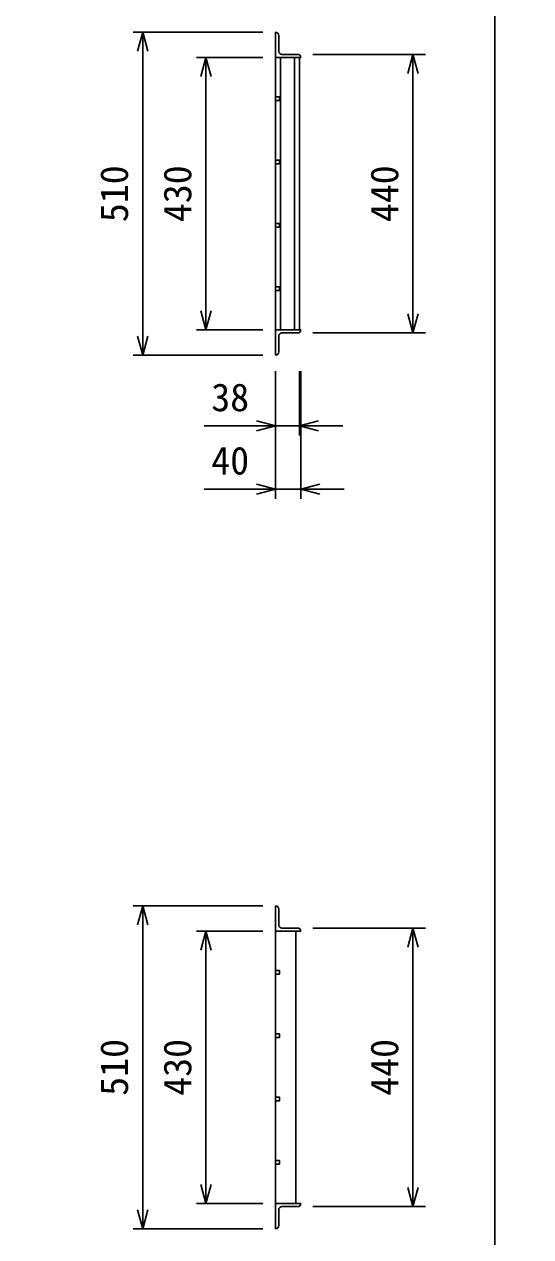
# Model space of a CAD drawing. Units: millimetres, scale not verified. Extents: x -25200 to 25200, y -8910 to 8910.
# Drawn here: x -5860 to -5060, y -5448 to -3532 of the extents above; entities that cross this region are included whole.
import ezdxf
from ezdxf.enums import TextEntityAlignment as Align

# ---------------------------------------------------------------- set-up
doc = ezdxf.new("R2010")
doc.units = ezdxf.units.MM
doc.header["$LTSCALE"] = 30
for name, color, linetype, lineweight in [('0-0_DIM', 7, 'Continuous', 25), ('0-2_HATCH', 6, 'Continuous', 25), ('0-6_TXT', 7, 'Continuous', 25)]:
    doc.layers.add(name, color=color, linetype=linetype, lineweight=lineweight)
doc.styles.add('ＭＳ ゴシック', font='')
doc.styles.get('ＭＳ ゴシック').set_extended_font_data('MS Gothic')

msp = doc.modelspace()

# ---------------------------------------------------------------- linework, layer by layer
at = {"layer": '0-0_DIM'}
for p, q in [((-5483.18, -3545.01), (-5688.18, -3545.01)), ((-5673.18, -3545.01), (-5673.18, -4055.01)), ((-5226.1, -3580.01), (-5404.18, -3580.01)), ((-5246.1, -3580.01), (-5246.1, -4020.01)), ((-5483.18, -3585.01), (-5588.18, -3585.01)), ((-5573.18, -3585.01), (-5573.18, -4015.01)), ((-5483.18, -4015.01), (-5588.18, -4015.01)), ((-5226.1, -4020.01), (-5404.18, -4020.01)), ((-5483.18, -4055.01), (-5688.18, -4055.01)), ((-5463.18, -4080.23), (-5463.18, -4281.82)), ((-5425.18, -4080.23), (-5425.18, -4181.82)), ((-5423.18, -4080.23), (-5423.18, -4281.82)), ((-5575.79, -4166.82), (-5463.18, -4166.82)), ((-5425.18, -4166.82), (-5463.18, -4166.82)), ((-5425.18, -4166.82), (-5356.71, -4166.82)), ((-5575.79, -4266.82), (-5463.18, -4266.82)), ((-5423.18, -4266.82), (-5463.18, -4266.82)), ((-5423.18, -4266.82), (-5354.71, -4266.82)), ((-5483.18, -4924.92), (-5688.18, -4924.92)), ((-5673.18, -4924.92), (-5673.18, -5434.92)), ((-5226.1, -4959.92), (-5404.18, -4959.92)), ((-5246.1, -4959.92), (-5246.1, -5399.92)), ((-5483.18, -4964.92), (-5588.18, -4964.92)), ((-5573.18, -4964.92), (-5573.18, -5394.92)), ((-5483.18, -5394.92), (-5588.18, -5394.92)), ((-5226.1, -5399.92), (-5404.18, -5399.92)), ((-5483.18, -5434.92), (-5688.18, -5434.92))]:
    msp.add_line(p, q, dxfattribs=at)
for points in [[(-5681.22, -3575.01), (-5673.18, -3545.01), (-5665.14, -3575.01)], [(-5254.14, -3610.01), (-5246.1, -3580.01), (-5238.07, -3610.01)], [(-5581.22, -3615.01), (-5573.18, -3585.01), (-5565.14, -3615.01)], [(-5565.14, -3985.01), (-5573.18, -4015.01), (-5581.22, -3985.01)], [(-5238.07, -3990.01), (-5246.1, -4020.01), (-5254.14, -3990.01)], [(-5665.14, -4025.01), (-5673.18, -4055.01), (-5681.22, -4025.01)], [(-5493.18, -4174.85), (-5463.18, -4166.82), (-5493.18, -4158.78)], [(-5395.18, -4158.78), (-5425.18, -4166.82), (-5395.18, -4174.85)], [(-5493.18, -4274.85), (-5463.18, -4266.82), (-5493.18, -4258.78)], [(-5393.18, -4258.78), (-5423.18, -4266.82), (-5393.18, -4274.85)], [(-5681.22, -4954.92), (-5673.18, -4924.92), (-5665.14, -4954.92)], [(-5254.14, -4989.92), (-5246.1, -4959.92), (-5238.07, -4989.92)], [(-5581.22, -4994.92), (-5573.18, -4964.92), (-5565.14, -4994.92)], [(-5565.14, -5364.92), (-5573.18, -5394.92), (-5581.22, -5364.92)], [(-5238.07, -5369.92), (-5246.1, -5399.92), (-5254.14, -5369.92)], [(-5665.14, -5404.92), (-5673.18, -5434.92), (-5681.22, -5404.92)]]:
    msp.add_lwpolyline(points, dxfattribs=at)
at = {"layer": '0-2_HATCH'}
for p, q in [((-5463.18, -3545.01), (-5463.18, -3585.01)), ((-5458.18, -3575.01), (-5458.18, -3550.01)), ((-5428.18, -3580.01), (-5453.18, -3580.01)), ((-5463.18, -4015.01), (-5463.18, -3585.01)), ((-5463.18, -3585.01), (-5423.18, -3585.01)), ((-5455.18, -4015.01), (-5455.18, -3585.01)), ((-5433.18, -4015.01), (-5433.18, -3585.01)), ((-5425.18, -4015.01), (-5425.18, -3585.01)), ((-5463.18, -4015.01), (-5423.18, -4015.01)), ((-5463.18, -4055.01), (-5463.18, -4015.01)), ((-5428.18, -4020.01), (-5453.18, -4020.01)), ((-5458.18, -4025.01), (-5458.18, -4050.01)), ((-5463.18, -4924.92), (-5463.18, -4964.92)), ((-5458.18, -4954.92), (-5458.18, -4929.92)), ((-5428.18, -4959.92), (-5453.18, -4959.92)), ((-5463.18, -5394.92), (-5463.18, -4964.92)), ((-5463.18, -4964.92), (-5423.18, -4964.92)), ((-5431.18, -5394.92), (-5431.18, -4964.92)), ((-5463.18, -5394.92), (-5423.18, -5394.92)), ((-5463.18, -5434.92), (-5463.18, -5394.92)), ((-5428.18, -5399.92), (-5453.18, -5399.92)), ((-5458.18, -5404.92), (-5458.18, -5429.92))]:
    msp.add_line(p, q, dxfattribs=at)
for points in [[(-5463.18, -3653.01), (-5463.18, -3647.01), (-5457.18, -3647.01), (-5457.18, -3653.01)], [(-5463.18, -3753.01), (-5463.18, -3747.01), (-5457.18, -3747.01), (-5457.18, -3753.01)], [(-5463.18, -3853.01), (-5463.18, -3847.01), (-5457.18, -3847.01), (-5457.18, -3853.01)], [(-5463.18, -3953.01), (-5463.18, -3947.01), (-5457.18, -3947.01), (-5457.18, -3953.01)], [(-5463.18, -5032.92), (-5463.18, -5026.92), (-5457.18, -5026.92), (-5457.18, -5032.92)], [(-5463.18, -5132.92), (-5463.18, -5126.92), (-5457.18, -5126.92), (-5457.18, -5132.92)], [(-5463.18, -5232.92), (-5463.18, -5226.92), (-5457.18, -5226.92), (-5457.18, -5232.92)], [(-5463.18, -5332.92), (-5463.18, -5326.92), (-5457.18, -5326.92), (-5457.18, -5332.92)]]:
    msp.add_lwpolyline(points, close=True, dxfattribs=at)
for centre, start, end in [((-5463.18, -3550.01), 0, 90), ((-5453.18, -3575.01), 180, 270), ((-5428.18, -3585.01), 0, 90), ((-5453.18, -4025.01), 90, 180), ((-5428.18, -4015.01), 270, 0), ((-5463.18, -4050.01), 270, 0), ((-5463.18, -4929.92), 0, 90), ((-5453.18, -4954.92), 180, 270), ((-5428.18, -4964.92), 0, 90), ((-5453.18, -5404.92), 90, 180), ((-5428.18, -5394.92), 270, 0), ((-5463.18, -5429.92), 270, 0)]:
    msp.add_arc(centre, 5, start, end, dxfattribs=at)
at = {"layer": '0-6_TXT'}
for points in [[(-7216.68, -7188.51), (-5116.68, -7188.51), (-5116.68, -1778.68), (-7216.68, -1778.68)], [(-5116.68, -7188.51), (-3016.68, -7188.51), (-3016.68, -1778.68), (-5116.68, -1778.68)]]:
    msp.add_lwpolyline(points, close=True, dxfattribs=at)

# ---------------------------------------------------------------- texts
at = {"layer": '0-0_DIM', "style": 'ＭＳ ゴシック'}
for s, p in [('510', (-5683.18, -3845.01)), ('430', (-5583.18, -3845.01)), ('440', (-5256.1, -3845.01)), ('510', (-5683.18, -5224.92)), ('430', (-5583.18, -5224.92)), ('440', (-5256.1, -5224.92))]:
    msp.add_text(s, height=43.99, rotation=90, dxfattribs=at).set_placement(p, align=Align.BOTTOM_LEFT)
for s, p in [('38', (-5564.81, -4156.82)), ('40', (-5564.81, -4256.82))]:
    msp.add_text(s, height=43.99, dxfattribs=at).set_placement(p, align=Align.BOTTOM_LEFT)

doc.saveas('drawing.dxf')
